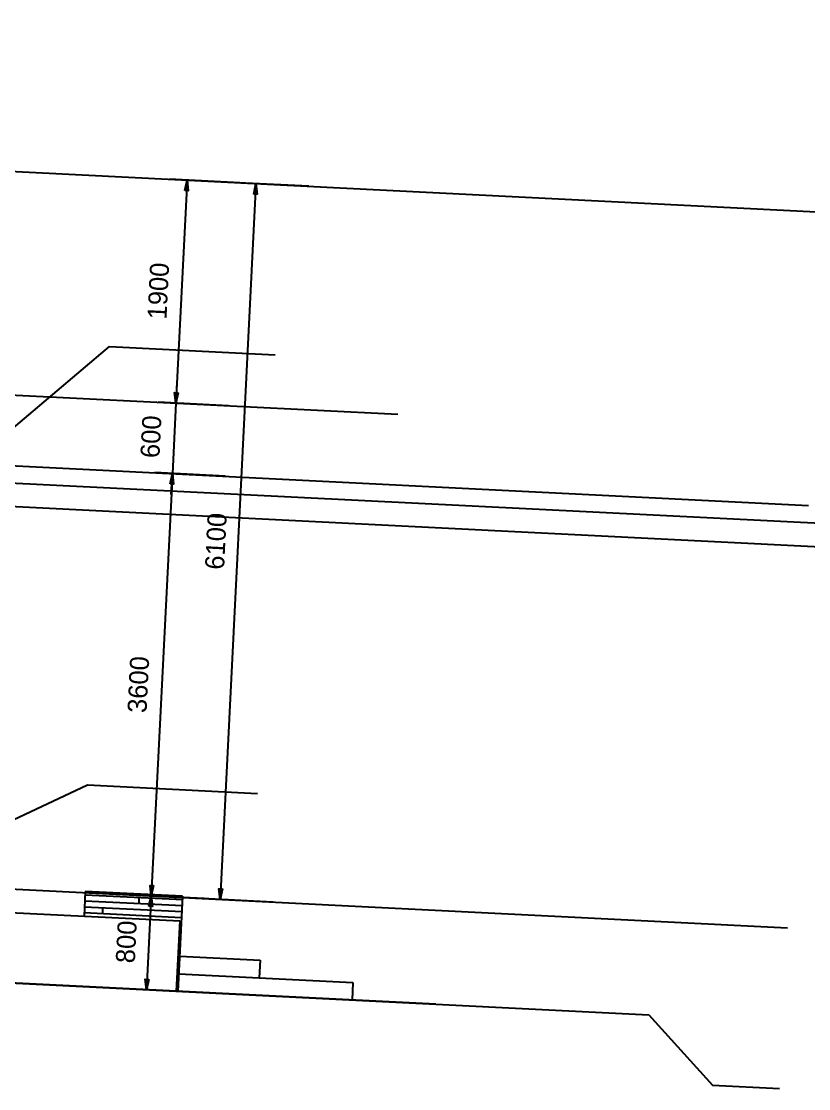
# Model space of a CAD drawing. Extents: x 549999 to 550212, y 1838161 to 1838467.
# Drawn here: x 550134.13 to 550140.84, y 1838311.45 to 1838320.53 of the extents above; entities that cross this region are included whole.
import ezdxf

# ---------------------------------------------------------------- set-up
doc = ezdxf.new("R2010")
doc.units = 0
for name, color, linetype in [('Level 14', 7, 'Continuous'), ('Level 18', 7, 'Continuous'), ('Level 20', 7, 'Continuous'), ('Level 22', 7, 'Continuous'), ('Level 28', 7, 'Continuous'), ('Level 39', 7, 'Continuous'), ('Level 4', 7, 'Continuous'), ('Level 8', 7, 'Continuous')]:
    doc.layers.add(name, color=color, linetype=linetype)

msp = doc.modelspace()

# ---------------------------------------------------------------- linework, layer by layer
at = {"layer": 'Level 14'}
for p, q in [((550134.6754, 1838313.0447), (550135.3895, 1838313.009)), ((550134.6779, 1838313.0954), (550135.392, 1838313.0597)), ((550135.1368, 1838313.0216), (550135.1393, 1838313.0723)), ((550135.392, 1838313.0597), (550135.5069, 1838313.054)), ((550135.4487, 1838313.0569), (550135.4502, 1838313.0852)), ((550134.6703, 1838312.9432), (550135.3844, 1838312.9075)), ((550134.6728, 1838312.9939), (550135.3869, 1838312.9582)), ((550134.8273, 1838312.9353), (550134.8298, 1838312.9861)), ((550135.3869, 1838312.9582), (550135.5018, 1838312.9525)), ((550135.3895, 1838313.009), (550135.5043, 1838313.0032)), ((550135.3844, 1838312.9075), (550135.4993, 1838312.9018)), ((550135.4817, 1838312.8518), (550135.4967, 1838312.851)), ((550135.4767, 1838312.7503), (550135.4917, 1838312.7495)), ((550135.4792, 1838312.801), (550135.4942, 1838312.8003)), ((550135.4716, 1838312.6488), (550135.4866, 1838312.6481)), ((550135.4741, 1838312.6996), (550135.4891, 1838312.6988)), ((550135.4691, 1838312.5981), (550135.484, 1838312.5973)), ((550135.464, 1838312.4966), (550135.479, 1838312.4959)), ((550135.4665, 1838312.5473), (550135.4815, 1838312.5466)), ((550135.4589, 1838312.3951), (550135.4739, 1838312.3944)), ((550135.4615, 1838312.4459), (550135.4764, 1838312.4451)), ((550135.4538, 1838312.2937), (550135.4688, 1838312.2929)), ((550135.4564, 1838312.3444), (550135.4714, 1838312.3437))]:
    msp.add_line(p, q, dxfattribs=at)
at = {"layer": 'Level 18'}
for p, q in [((550108.4954, 1838320.5304), (550140.9628, 1838318.9072)), ((550108.3706, 1838318.0335), (550140.838, 1838316.4103)), ((550108.1908, 1838314.438), (550140.6583, 1838312.8148)), ((550108.1509, 1838313.639), (550139.4767, 1838312.0729)), ((550139.4767, 1838312.0729), (550140.019, 1838311.4736)), ((550140.019, 1838311.4736), (550140.5898, 1838311.445))]:
    msp.add_line(p, q, dxfattribs=at)
at = {"layer": 'Level 20'}
for p, q in [((550135.9947, 1838319.1556), (550135.3955, 1838319.1856)), ((550135.5453, 1838319.1781), (550135.4505, 1838317.2804)), ((550136.1323, 1838319.1487), (550135.8277, 1838313.0563)), ((550136.5817, 1838319.1263), (550135.9825, 1838319.1562)), ((550172.3865, 1838314.683), (550111.3527, 1838317.7342)), ((550172.3765, 1838314.4832), (550111.3427, 1838317.5345)), ((550135.4594, 1838317.4588), (550135.4505, 1838317.2804)), ((550135.8998, 1838317.258), (550135.3007, 1838317.2879)), ((550135.8998, 1838317.258), (550135.3007, 1838317.2879)), ((550135.4505, 1838317.2804), (550135.4205, 1838316.6812)), ((550135.4205, 1838316.6812), (550135.2408, 1838313.0857)), ((550135.8699, 1838316.6587), (550135.2707, 1838316.6887)), ((550135.8699, 1838316.6587), (550135.2707, 1838316.6887)), ((550135.4116, 1838316.5028), (550135.4205, 1838316.6812)), ((550135.6901, 1838313.0632), (550135.0909, 1838313.0932)), ((550135.6901, 1838313.0632), (550135.0909, 1838313.0932)), ((550135.2408, 1838313.0857), (550135.2008, 1838312.2867)), ((550136.2771, 1838313.0339), (550135.6779, 1838313.0638)), ((550135.6502, 1838312.2642), (550135.051, 1838312.2942))]:
    msp.add_line(p, q, dxfattribs=at)
for points in [[(550135.526, 1838319.0896), (550135.5453, 1838319.1781), (550135.5557, 1838319.0881)], [(550136.113, 1838319.0603), (550136.1323, 1838319.1487), (550136.1427, 1838319.0588)], [(550135.4698, 1838317.3689), (550135.4505, 1838317.2804), (550135.4401, 1838317.3704)], [(550135.4698, 1838317.3689), (550135.4505, 1838317.2804), (550135.4401, 1838317.3704)], [(550135.4012, 1838316.5927), (550135.4205, 1838316.6812), (550135.4309, 1838316.5913)], [(550135.4012, 1838316.5927), (550135.4205, 1838316.6812), (550135.4309, 1838316.5913)], [(550135.2601, 1838313.1741), (550135.2408, 1838313.0857), (550135.2304, 1838313.1756)], [(550135.847, 1838313.1448), (550135.8277, 1838313.0563), (550135.8173, 1838313.1463)], [(550135.2214, 1838312.9972), (550135.2408, 1838313.0857), (550135.2512, 1838312.9957)], [(550135.2201, 1838312.3751), (550135.2008, 1838312.2867), (550135.1904, 1838312.3766)]]:
    msp.add_lwpolyline(points, close=True, dxfattribs=at)
at = {"layer": 'Level 22'}
for p, q in [((550133.5539, 1838316.6349), (550134.8841, 1838317.7628)), ((550134.8841, 1838317.7628), (550136.296, 1838317.6922)), ((550132.5139, 1838313.0036), (550134.6976, 1838314.0308)), ((550134.6976, 1838314.0308), (550136.145, 1838313.9585))]:
    msp.add_line(p, q, dxfattribs=at)
at = {"layer": 'Level 28'}
msp.add_line((550137.665, 1838312.1635), (550109.0007, 1838313.5965), dxfattribs=at)
at = {"layer": 'Level 39'}
msp.add_line((550132.8061, 1838317.4126), (550137.3405, 1838317.1859), dxfattribs=at)
at = {"layer": 'Level 4'}
for p, q in [((550134.6793, 1838313.1238), (550134.6688, 1838312.914)), ((550135.5083, 1838313.0823), (550134.6793, 1838313.1238)), ((550135.5083, 1838313.0823), (550135.4678, 1838312.2733))]:
    msp.add_line(p, q, dxfattribs=at)
at = {"layer": 'Level 8'}
for p, q in [((550132.8861, 1838313.0031), (550135.4828, 1838312.8733)), ((550135.4828, 1838312.8733), (550135.4529, 1838312.2741)), ((550135.4828, 1838312.5729), (550136.167, 1838312.5387)), ((550136.167, 1838312.5387), (550136.1595, 1838312.3889)), ((550135.4753, 1838312.4231), (550136.9585, 1838312.349)), ((550136.9585, 1838312.349), (550136.951, 1838312.1992))]:
    msp.add_line(p, q, dxfattribs=at)

# ---------------------------------------------------------------- texts
at = {"layer": 'Level 20'}
for s, p in [('1900', (550135.37, 1838317.99)), ('600', (550135.31, 1838316.81)), ('6100', (550135.86, 1838315.86)), ('3600', (550135.2, 1838314.64)), ('800', (550135.1, 1838312.51))]:
    msp.add_text(s, height=0.16224, rotation=87.13801, dxfattribs=at).set_placement(p)

doc.saveas('drawing.dxf')
